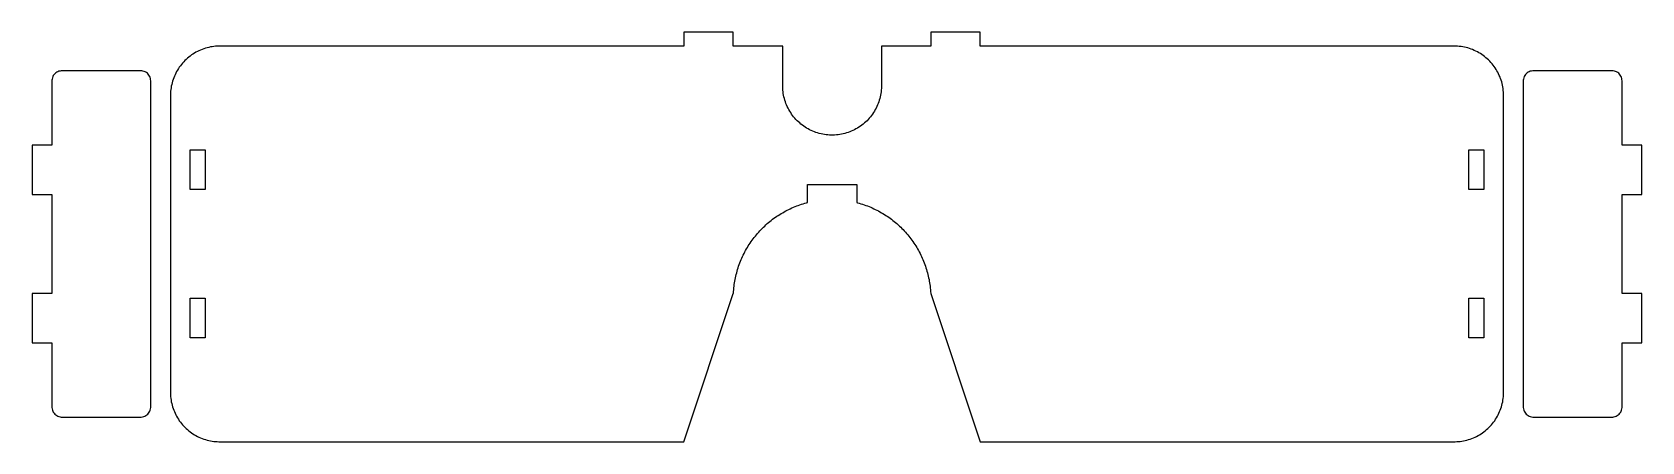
# Model space of a CAD drawing. Header units: metres. Extents: x -14 to 149, y 0 to 41.
import ezdxf

# ---------------------------------------------------------------- set-up
doc = ezdxf.new("R2010")
doc.units = ezdxf.units.M

msp = doc.modelspace()

# ---------------------------------------------------------------- linework, layer by layer
for p, q in [((57, 41.4), (52, 41.4)), ((52, 41.4), (52, 40)), ((57, 40), (57, 41.4)), ((82, 41.4), (77, 41.4)), ((77, 41.4), (77, 40)), ((82, 40), (82, 41.4)), ((2.28, 39.19), (2.13, 39.1)), ((2.42, 39.29), (2.28, 39.19)), ((2.58, 39.37), (2.42, 39.29)), ((2.73, 39.45), (2.58, 39.37)), ((2.89, 39.53), (2.73, 39.45)), ((3.05, 39.6), (2.89, 39.53)), ((3.21, 39.67), (3.05, 39.6)), ((3.37, 39.73), (3.21, 39.67)), ((3.54, 39.78), (3.37, 39.73)), ((3.71, 39.83), (3.54, 39.78)), ((3.88, 39.87), (3.71, 39.83)), ((4.05, 39.91), (3.88, 39.87)), ((4.22, 39.94), (4.05, 39.91)), ((4.39, 39.96), (4.22, 39.94)), ((4.56, 39.98), (4.39, 39.96)), ((4.74, 39.99), (4.56, 39.98)), ((4.91, 40), (4.74, 39.99)), ((52, 40), (4.91, 40)), ((62, 40), (57, 40)), ((62, 35.91), (62, 40)), ((77, 40), (72, 40)), ((72, 40), (72, 35.91)), ((130, 40), (82, 40)), ((130.17, 40), (130, 40)), ((130.35, 39.99), (130.17, 40)), ((130.52, 39.97), (130.35, 39.99)), ((130.7, 39.95), (130.52, 39.97)), ((130.87, 39.92), (130.7, 39.95)), ((131.04, 39.89), (130.87, 39.92)), ((131.21, 39.85), (131.04, 39.89)), ((131.38, 39.81), (131.21, 39.85)), ((131.54, 39.76), (131.38, 39.81)), ((131.71, 39.7), (131.54, 39.76)), ((131.87, 39.64), (131.71, 39.7)), ((132.03, 39.57), (131.87, 39.64)), ((132.19, 39.49), (132.03, 39.57)), ((132.35, 39.41), (132.19, 39.49)), ((132.5, 39.33), (132.35, 39.41)), ((132.65, 39.24), (132.5, 39.33)), ((132.8, 39.15), (132.65, 39.24)), ((132.94, 39.05), (132.8, 39.15)), ((-11.05, 37.5), (-11.17, 37.48)), ((-3, 37.5), (-11.05, 37.5)), ((-2.9, 37.49), (-3, 37.5)), ((-2.78, 37.47), (-2.9, 37.49)), ((0.71, 37.58), (0.63, 37.42)), ((0.81, 37.72), (0.71, 37.58)), ((0.9, 37.87), (0.81, 37.72)), ((1.01, 38.01), (0.9, 37.87)), ((1.11, 38.15), (1.01, 38.01)), ((1.23, 38.28), (1.11, 38.15)), ((1.34, 38.41), (1.23, 38.28)), ((1.46, 38.54), (1.34, 38.41)), ((1.59, 38.66), (1.46, 38.54)), ((1.72, 38.77), (1.59, 38.66)), ((1.85, 38.89), (1.72, 38.77)), ((1.99, 38.99), (1.85, 38.89)), ((2.13, 39.1), (1.99, 38.99)), ((133.08, 38.94), (132.94, 39.05)), ((133.21, 38.83), (133.08, 38.94)), ((133.35, 38.72), (133.21, 38.83)), ((133.47, 38.6), (133.35, 38.72)), ((133.6, 38.47), (133.47, 38.6)), ((133.72, 38.35), (133.6, 38.47)), ((133.83, 38.21), (133.72, 38.35)), ((133.94, 38.08), (133.83, 38.21)), ((134.04, 37.94), (133.94, 38.08)), ((134.15, 37.8), (134.04, 37.94)), ((134.24, 37.65), (134.15, 37.8)), ((134.33, 37.5), (134.24, 37.65)), ((134.41, 37.35), (134.33, 37.5)), ((137.95, 37.5), (137.83, 37.48)), ((146, 37.5), (137.95, 37.5)), ((146.1, 37.49), (146, 37.5)), ((146.22, 37.47), (146.1, 37.49)), ((-11.98, 36.67), (-12, 36.55)), ((-12, 36.55), (-12, 36.5)), ((-12, 36.5), (-12, 30)), ((-11.96, 36.79), (-11.98, 36.67)), ((-11.91, 36.91), (-11.96, 36.79)), ((-11.86, 37.02), (-11.91, 36.91)), ((-11.79, 37.12), (-11.86, 37.02)), ((-11.71, 37.21), (-11.79, 37.12)), ((-11.62, 37.29), (-11.71, 37.21)), ((-11.52, 37.36), (-11.62, 37.29)), ((-11.41, 37.41), (-11.52, 37.36)), ((-11.29, 37.46), (-11.41, 37.41)), ((-11.17, 37.48), (-11.29, 37.46)), ((-2.66, 37.44), (-2.78, 37.47)), ((-2.55, 37.39), (-2.66, 37.44)), ((-2.44, 37.33), (-2.55, 37.39)), ((-2.34, 37.25), (-2.44, 37.33)), ((-2.26, 37.17), (-2.34, 37.25)), ((-2.18, 37.07), (-2.26, 37.17)), ((-2.12, 36.97), (-2.18, 37.07)), ((-2.07, 36.86), (-2.12, 36.97)), ((-2.03, 36.74), (-2.07, 36.86)), ((-2.01, 36.62), (-2.03, 36.74)), ((-2, 36.5), (-2.01, 36.62)), ((-2, 3.5), (-2, 36.5)), ((0.09, 35.95), (0.06, 35.78)), ((0.13, 36.12), (0.09, 35.95)), ((0.17, 36.29), (0.13, 36.12)), ((0.22, 36.46), (0.17, 36.29)), ((0.27, 36.63), (0.22, 36.46)), ((0.33, 36.79), (0.27, 36.63)), ((0.4, 36.95), (0.33, 36.79)), ((0.47, 37.11), (0.4, 36.95)), ((0.54, 37.27), (0.47, 37.11)), ((0.63, 37.42), (0.54, 37.27)), ((62.01, 35.74), (62, 35.91)), ((72, 35.91), (71.99, 35.74)), ((134.49, 37.19), (134.41, 37.35)), ((134.57, 37.03), (134.49, 37.19)), ((134.64, 36.87), (134.57, 37.03)), ((134.7, 36.71), (134.64, 36.87)), ((134.75, 36.55), (134.7, 36.71)), ((134.81, 36.38), (134.75, 36.55)), ((134.85, 36.21), (134.81, 36.38)), ((134.89, 36.04), (134.85, 36.21)), ((134.92, 35.87), (134.89, 36.04)), ((134.95, 35.7), (134.92, 35.87)), ((137.01, 36.67), (137, 36.55)), ((137, 36.55), (137, 36.5)), ((137, 36.5), (137, 3.45)), ((137.04, 36.79), (137.01, 36.67)), ((137.09, 36.91), (137.04, 36.79)), ((137.14, 37.02), (137.09, 36.91)), ((137.21, 37.12), (137.14, 37.02)), ((137.29, 37.21), (137.21, 37.12)), ((137.38, 37.29), (137.29, 37.21)), ((137.49, 37.36), (137.38, 37.29)), ((137.59, 37.41), (137.49, 37.36)), ((137.71, 37.46), (137.59, 37.41)), ((137.83, 37.48), (137.71, 37.46)), ((146.34, 37.44), (146.22, 37.47)), ((146.45, 37.39), (146.34, 37.44)), ((146.56, 37.33), (146.45, 37.39)), ((146.66, 37.25), (146.56, 37.33)), ((146.74, 37.17), (146.66, 37.25)), ((146.82, 37.07), (146.74, 37.17)), ((146.88, 36.97), (146.82, 37.07)), ((146.93, 36.86), (146.88, 36.97)), ((146.97, 36.74), (146.93, 36.86)), ((146.99, 36.62), (146.97, 36.74)), ((147, 36.5), (146.99, 36.62)), ((147, 30), (147, 36.5)), ((0.01, 35.26), (0, 35.09)), ((0, 35.09), (0, 4.91)), ((0.02, 35.44), (0.01, 35.26)), ((0.04, 35.61), (0.02, 35.44)), ((0.06, 35.78), (0.04, 35.61)), ((62.02, 35.56), (62.01, 35.74)), ((62.04, 35.39), (62.02, 35.56)), ((62.06, 35.22), (62.04, 35.39)), ((62.09, 35.05), (62.06, 35.22)), ((62.13, 34.88), (62.09, 35.05)), ((62.17, 34.71), (62.13, 34.88)), ((62.22, 34.54), (62.17, 34.71)), ((62.27, 34.37), (62.22, 34.54)), ((62.33, 34.21), (62.27, 34.37)), ((71.73, 34.37), (71.67, 34.21)), ((71.78, 34.54), (71.73, 34.37)), ((71.83, 34.71), (71.78, 34.54)), ((71.87, 34.88), (71.83, 34.71)), ((71.91, 35.05), (71.87, 34.88)), ((71.94, 35.22), (71.91, 35.05)), ((71.96, 35.39), (71.94, 35.22)), ((71.98, 35.56), (71.96, 35.39)), ((71.99, 35.74), (71.98, 35.56)), ((134.97, 35.52), (134.95, 35.7)), ((134.99, 35.35), (134.97, 35.52)), ((135, 35.17), (134.99, 35.35)), ((135, 35.09), (135, 35.17)), ((135, 4.91), (135, 35.09)), ((62.4, 34.05), (62.33, 34.21)), ((62.47, 33.89), (62.4, 34.05)), ((62.55, 33.73), (62.47, 33.89)), ((62.63, 33.58), (62.55, 33.73)), ((62.71, 33.42), (62.63, 33.58)), ((62.81, 33.28), (62.71, 33.42)), ((62.9, 33.13), (62.81, 33.28)), ((63.01, 32.99), (62.9, 33.13)), ((63.11, 32.85), (63.01, 32.99)), ((63.23, 32.72), (63.11, 32.85)), ((63.34, 32.59), (63.23, 32.72)), ((70.77, 32.72), (70.66, 32.59)), ((70.89, 32.85), (70.77, 32.72)), ((70.99, 32.99), (70.89, 32.85)), ((71.1, 33.13), (70.99, 32.99)), ((71.19, 33.28), (71.1, 33.13)), ((71.29, 33.42), (71.19, 33.28)), ((71.37, 33.58), (71.29, 33.42)), ((71.45, 33.73), (71.37, 33.58)), ((71.53, 33.89), (71.45, 33.73)), ((71.6, 34.05), (71.53, 33.89)), ((71.67, 34.21), (71.6, 34.05)), ((63.46, 32.46), (63.34, 32.59)), ((63.59, 32.34), (63.46, 32.46)), ((63.72, 32.23), (63.59, 32.34)), ((63.85, 32.11), (63.72, 32.23)), ((63.99, 32.01), (63.85, 32.11)), ((64.13, 31.9), (63.99, 32.01)), ((64.28, 31.81), (64.13, 31.9)), ((64.42, 31.71), (64.28, 31.81)), ((64.58, 31.63), (64.42, 31.71)), ((64.73, 31.55), (64.58, 31.63)), ((64.89, 31.47), (64.73, 31.55)), ((65.05, 31.4), (64.89, 31.47)), ((65.21, 31.33), (65.05, 31.4)), ((65.37, 31.27), (65.21, 31.33)), ((65.54, 31.22), (65.37, 31.27)), ((65.71, 31.17), (65.54, 31.22)), ((65.88, 31.13), (65.71, 31.17)), ((66.05, 31.09), (65.88, 31.13)), ((66.22, 31.06), (66.05, 31.09)), ((66.39, 31.04), (66.22, 31.06)), ((66.56, 31.02), (66.39, 31.04)), ((66.74, 31.01), (66.56, 31.02)), ((66.91, 31), (66.74, 31.01)), ((67.09, 31), (66.91, 31)), ((67.26, 31.01), (67.09, 31)), ((67.44, 31.02), (67.26, 31.01)), ((67.61, 31.04), (67.44, 31.02)), ((67.78, 31.06), (67.61, 31.04)), ((67.95, 31.09), (67.78, 31.06)), ((68.12, 31.13), (67.95, 31.09)), ((68.29, 31.17), (68.12, 31.13)), ((68.46, 31.22), (68.29, 31.17)), ((68.63, 31.27), (68.46, 31.22)), ((68.79, 31.33), (68.63, 31.27)), ((68.95, 31.4), (68.79, 31.33)), ((69.11, 31.47), (68.95, 31.4)), ((69.27, 31.55), (69.11, 31.47)), ((69.42, 31.63), (69.27, 31.55)), ((69.58, 31.71), (69.42, 31.63)), ((69.72, 31.81), (69.58, 31.71)), ((69.87, 31.9), (69.72, 31.81)), ((70.01, 32.01), (69.87, 31.9)), ((70.15, 32.11), (70.01, 32.01)), ((70.28, 32.23), (70.15, 32.11)), ((70.41, 32.34), (70.28, 32.23)), ((70.54, 32.46), (70.41, 32.34)), ((70.66, 32.59), (70.54, 32.46)), ((-12, 30), (-14, 30)), ((-14, 30), (-14, 25)), ((2, 25.5), (2, 29.5)), ((2, 29.5), (3.5, 29.5)), ((3.5, 29.5), (3.5, 25.5)), ((131.5, 25.5), (131.5, 29.5)), ((131.5, 29.5), (133, 29.5)), ((133, 29.5), (133, 25.5)), ((149, 30), (147, 30)), ((149, 25), (149, 30)), ((-14, 25), (-12, 25)), ((-12, 25), (-12, 15)), ((3.5, 25.5), (2, 25.5)), ((64.5, 24.18), (64.5, 26)), ((64.5, 26), (69.5, 26)), ((69.5, 26), (69.5, 24.18)), ((133, 25.5), (131.5, 25.5)), ((147, 15), (147, 25)), ((147, 25), (149, 25)), ((61.41, 22.79), (61.55, 22.89)), ((61.55, 22.89), (61.7, 22.98)), ((61.7, 22.98), (61.85, 23.07)), ((61.85, 23.07), (62, 23.16)), ((62, 23.16), (62.15, 23.25)), ((62.15, 23.25), (62.31, 23.33)), ((62.31, 23.33), (62.46, 23.41)), ((62.46, 23.41), (62.62, 23.49)), ((62.62, 23.49), (62.77, 23.56)), ((62.77, 23.56), (62.93, 23.64)), ((62.93, 23.64), (63.09, 23.7)), ((63.09, 23.7), (63.25, 23.77)), ((63.25, 23.77), (63.42, 23.84)), ((63.42, 23.84), (63.58, 23.9)), ((63.58, 23.9), (63.74, 23.96)), ((63.74, 23.96), (63.91, 24.01)), ((63.91, 24.01), (64.08, 24.06)), ((64.08, 24.06), (64.24, 24.11)), ((64.24, 24.11), (64.41, 24.16)), ((64.41, 24.16), (64.5, 24.18)), ((69.5, 24.18), (69.59, 24.16)), ((69.59, 24.16), (69.76, 24.11)), ((69.76, 24.11), (69.92, 24.06)), ((69.92, 24.06), (70.09, 24.01)), ((70.09, 24.01), (70.26, 23.96)), ((70.26, 23.96), (70.42, 23.9)), ((70.42, 23.9), (70.58, 23.84)), ((70.58, 23.84), (70.75, 23.77)), ((70.75, 23.77), (70.91, 23.7)), ((70.91, 23.7), (71.07, 23.64)), ((71.07, 23.64), (71.23, 23.56)), ((71.23, 23.56), (71.38, 23.49)), ((71.38, 23.49), (71.54, 23.41)), ((71.54, 23.41), (71.69, 23.33)), ((71.69, 23.33), (71.85, 23.25)), ((71.85, 23.25), (72, 23.16)), ((72, 23.16), (72.15, 23.07)), ((72.15, 23.07), (72.3, 22.98)), ((72.3, 22.98), (72.45, 22.89)), ((72.45, 22.89), (72.59, 22.79)), ((59.45, 21.06), (59.57, 21.19)), ((59.57, 21.19), (59.69, 21.32)), ((59.69, 21.32), (59.81, 21.45)), ((59.81, 21.45), (59.93, 21.57)), ((59.93, 21.57), (60.05, 21.69)), ((60.05, 21.69), (60.18, 21.81)), ((60.18, 21.81), (60.31, 21.93)), ((60.31, 21.93), (60.44, 22.05)), ((60.44, 22.05), (60.57, 22.16)), ((60.57, 22.16), (60.71, 22.27)), ((60.71, 22.27), (60.84, 22.38)), ((60.84, 22.38), (60.98, 22.49)), ((60.98, 22.49), (61.12, 22.59)), ((61.12, 22.59), (61.26, 22.69)), ((61.26, 22.69), (61.41, 22.79)), ((72.59, 22.79), (72.74, 22.69)), ((72.74, 22.69), (72.88, 22.59)), ((72.88, 22.59), (73.02, 22.49)), ((73.02, 22.49), (73.16, 22.38)), ((73.16, 22.38), (73.29, 22.27)), ((73.29, 22.27), (73.43, 22.16)), ((73.43, 22.16), (73.56, 22.05)), ((73.56, 22.05), (73.69, 21.93)), ((73.69, 21.93), (73.82, 21.81)), ((73.82, 21.81), (73.95, 21.69)), ((73.95, 21.69), (74.07, 21.57)), ((74.07, 21.57), (74.19, 21.45)), ((74.19, 21.45), (74.31, 21.32)), ((74.31, 21.32), (74.43, 21.19)), ((74.43, 21.19), (74.55, 21.06)), ((58.34, 19.5), (58.43, 19.65)), ((58.43, 19.65), (58.52, 19.8)), ((58.52, 19.8), (58.61, 19.95)), ((58.61, 19.95), (58.71, 20.09)), ((58.71, 20.09), (58.81, 20.24)), ((58.81, 20.24), (58.91, 20.38)), ((58.91, 20.38), (59.01, 20.52)), ((59.01, 20.52), (59.12, 20.66)), ((59.12, 20.66), (59.23, 20.79)), ((59.23, 20.79), (59.34, 20.93)), ((59.34, 20.93), (59.45, 21.06)), ((74.55, 21.06), (74.66, 20.93)), ((74.66, 20.93), (74.77, 20.79)), ((74.77, 20.79), (74.88, 20.66)), ((74.88, 20.66), (74.99, 20.52)), ((74.99, 20.52), (75.09, 20.38)), ((75.09, 20.38), (75.19, 20.24)), ((75.19, 20.24), (75.29, 20.09)), ((75.29, 20.09), (75.39, 19.95)), ((75.39, 19.95), (75.48, 19.8)), ((75.48, 19.8), (75.57, 19.65)), ((75.57, 19.65), (75.66, 19.5)), ((57.6, 17.92), (57.66, 18.08)), ((57.66, 18.08), (57.73, 18.25)), ((57.73, 18.25), (57.79, 18.41)), ((57.79, 18.41), (57.86, 18.57)), ((57.86, 18.57), (57.94, 18.73)), ((57.94, 18.73), (58.01, 18.88)), ((58.01, 18.88), (58.09, 19.04)), ((58.09, 19.04), (58.17, 19.19)), ((58.17, 19.19), (58.25, 19.35)), ((58.25, 19.35), (58.34, 19.5)), ((75.66, 19.5), (75.75, 19.35)), ((75.75, 19.35), (75.83, 19.19)), ((75.83, 19.19), (75.91, 19.04)), ((75.91, 19.04), (75.99, 18.88)), ((75.99, 18.88), (76.06, 18.73)), ((76.06, 18.73), (76.14, 18.57)), ((76.14, 18.57), (76.2, 18.41)), ((76.2, 18.41), (76.27, 18.25)), ((76.27, 18.25), (76.34, 18.08)), ((76.34, 18.08), (76.4, 17.92)), ((57.15, 16.24), (57.18, 16.41)), ((57.18, 16.41), (57.22, 16.58)), ((57.22, 16.58), (57.26, 16.75)), ((57.26, 16.75), (57.3, 16.92)), ((57.3, 16.92), (57.34, 17.09)), ((57.34, 17.09), (57.39, 17.26)), ((57.39, 17.26), (57.44, 17.42)), ((57.44, 17.42), (57.49, 17.59)), ((57.49, 17.59), (57.54, 17.76)), ((57.54, 17.76), (57.6, 17.92)), ((76.4, 17.92), (76.46, 17.76)), ((76.46, 17.76), (76.51, 17.59)), ((76.51, 17.59), (76.56, 17.42)), ((76.56, 17.42), (76.61, 17.26)), ((76.61, 17.26), (76.66, 17.09)), ((76.66, 17.09), (76.7, 16.92)), ((76.7, 16.92), (76.74, 16.75)), ((76.74, 16.75), (76.78, 16.58)), ((76.78, 16.58), (76.82, 16.41)), ((76.82, 16.41), (76.85, 16.24)), ((-12, 15), (-14, 15)), ((-14, 15), (-14, 10)), ((52, 0), (57, 15)), ((57, 15), (57.01, 15)), ((57.01, 15), (57.02, 15.2)), ((57.02, 15.2), (57.04, 15.37)), ((57.04, 15.37), (57.05, 15.55)), ((57.05, 15.55), (57.07, 15.72)), ((57.07, 15.72), (57.1, 15.89)), ((57.1, 15.89), (57.12, 16.06)), ((57.12, 16.06), (57.15, 16.24)), ((76.85, 16.24), (76.88, 16.06)), ((76.88, 16.06), (76.9, 15.89)), ((76.9, 15.89), (76.93, 15.72)), ((76.93, 15.72), (76.95, 15.55)), ((76.95, 15.55), (76.96, 15.37)), ((76.96, 15.37), (76.98, 15.2)), ((76.98, 15.2), (76.99, 15)), ((76.99, 15), (77, 15)), ((77, 15), (82, 0)), ((149, 15), (147, 15)), ((149, 10), (149, 15)), ((2, 10.5), (2, 14.5)), ((2, 14.5), (3.5, 14.5)), ((3.5, 14.5), (3.5, 10.5)), ((131.5, 10.5), (131.5, 14.5)), ((131.5, 14.5), (133, 14.5)), ((133, 14.5), (133, 10.5)), ((-14, 10), (-12, 10)), ((-12, 10), (-12, 3.45)), ((3.5, 10.5), (2, 10.5)), ((133, 10.5), (131.5, 10.5)), ((147, 3.5), (147, 10)), ((147, 10), (149, 10)), ((0, 4.91), (0.01, 4.74)), ((134.99, 4.74), (135, 4.91)), ((-12, 3.45), (-11.98, 3.33)), ((-11.98, 3.33), (-11.96, 3.21)), ((-2.04, 3.21), (-2.02, 3.33)), ((-2.02, 3.33), (-2, 3.45)), ((-2, 3.45), (-2, 3.5)), ((0.01, 4.74), (0.02, 4.56)), ((0.02, 4.56), (0.04, 4.39)), ((0.04, 4.39), (0.06, 4.22)), ((0.06, 4.22), (0.09, 4.05)), ((0.09, 4.05), (0.13, 3.88)), ((0.13, 3.88), (0.17, 3.71)), ((0.17, 3.71), (0.22, 3.54)), ((0.22, 3.54), (0.27, 3.37)), ((0.27, 3.37), (0.33, 3.21)), ((134.67, 3.21), (134.73, 3.37)), ((134.73, 3.37), (134.78, 3.54)), ((134.78, 3.54), (134.83, 3.71)), ((134.83, 3.71), (134.87, 3.88)), ((134.87, 3.88), (134.91, 4.05)), ((134.91, 4.05), (134.94, 4.22)), ((134.94, 4.22), (134.96, 4.39)), ((134.96, 4.39), (134.98, 4.56)), ((134.98, 4.56), (134.99, 4.74)), ((137, 3.45), (137.01, 3.33)), ((137.01, 3.33), (137.04, 3.21)), ((146.96, 3.21), (146.99, 3.33)), ((146.99, 3.33), (147, 3.45)), ((147, 3.45), (147, 3.5)), ((-11.96, 3.21), (-11.91, 3.09)), ((-11.91, 3.09), (-11.86, 2.98)), ((-11.86, 2.98), (-11.79, 2.88)), ((-11.79, 2.88), (-11.71, 2.79)), ((-11.71, 2.79), (-11.62, 2.71)), ((-11.62, 2.71), (-11.52, 2.64)), ((-11.52, 2.64), (-11.41, 2.59)), ((-11.41, 2.59), (-11.29, 2.54)), ((-11.29, 2.54), (-11.17, 2.52)), ((-11.17, 2.52), (-11.05, 2.5)), ((-11.05, 2.5), (-11, 2.5)), ((-11, 2.5), (-2.95, 2.5)), ((-2.95, 2.5), (-2.83, 2.52)), ((-2.83, 2.52), (-2.71, 2.54)), ((-2.71, 2.54), (-2.59, 2.59)), ((-2.59, 2.59), (-2.48, 2.64)), ((-2.48, 2.64), (-2.38, 2.71)), ((-2.38, 2.71), (-2.29, 2.79)), ((-2.29, 2.79), (-2.21, 2.88)), ((-2.21, 2.88), (-2.14, 2.98)), ((-2.14, 2.98), (-2.09, 3.09)), ((-2.09, 3.09), (-2.04, 3.21)), ((0.33, 3.21), (0.4, 3.05)), ((0.4, 3.05), (0.47, 2.89)), ((0.47, 2.89), (0.54, 2.73)), ((0.54, 2.73), (0.63, 2.58)), ((0.63, 2.58), (0.71, 2.42)), ((0.71, 2.42), (0.81, 2.28)), ((0.81, 2.28), (0.9, 2.13)), ((0.9, 2.13), (1.01, 1.99)), ((1.01, 1.99), (1.11, 1.85)), ((1.11, 1.85), (1.23, 1.72)), ((1.23, 1.72), (1.34, 1.59)), ((133.66, 1.59), (133.77, 1.72)), ((133.77, 1.72), (133.89, 1.85)), ((133.89, 1.85), (133.99, 1.99)), ((133.99, 1.99), (134.1, 2.13)), ((134.1, 2.13), (134.19, 2.28)), ((134.19, 2.28), (134.29, 2.42)), ((134.29, 2.42), (134.37, 2.58)), ((134.37, 2.58), (134.46, 2.73)), ((134.46, 2.73), (134.53, 2.89)), ((134.53, 2.89), (134.6, 3.05)), ((134.6, 3.05), (134.67, 3.21)), ((137.04, 3.21), (137.09, 3.09)), ((137.09, 3.09), (137.14, 2.98)), ((137.14, 2.98), (137.21, 2.88)), ((137.21, 2.88), (137.29, 2.79)), ((137.29, 2.79), (137.38, 2.71)), ((137.38, 2.71), (137.49, 2.64)), ((137.49, 2.64), (137.59, 2.59)), ((137.59, 2.59), (137.71, 2.54)), ((137.71, 2.54), (137.83, 2.52)), ((137.83, 2.52), (137.95, 2.5)), ((137.95, 2.5), (138, 2.5)), ((138, 2.5), (146.05, 2.5)), ((146.05, 2.5), (146.17, 2.52)), ((146.17, 2.52), (146.29, 2.54)), ((146.29, 2.54), (146.41, 2.59)), ((146.41, 2.59), (146.51, 2.64)), ((146.51, 2.64), (146.62, 2.71)), ((146.62, 2.71), (146.71, 2.79)), ((146.71, 2.79), (146.79, 2.88)), ((146.79, 2.88), (146.86, 2.98)), ((146.86, 2.98), (146.91, 3.09)), ((146.91, 3.09), (146.96, 3.21)), ((1.34, 1.59), (1.46, 1.46)), ((1.46, 1.46), (1.59, 1.34)), ((1.59, 1.34), (1.72, 1.23)), ((1.72, 1.23), (1.85, 1.11)), ((1.85, 1.11), (1.99, 1.01)), ((1.99, 1.01), (2.13, 0.9)), ((2.13, 0.9), (2.28, 0.81)), ((2.28, 0.81), (2.42, 0.71)), ((2.42, 0.71), (2.58, 0.63)), ((2.58, 0.63), (2.73, 0.54)), ((2.73, 0.54), (2.89, 0.47)), ((2.89, 0.47), (3.05, 0.4)), ((3.05, 0.4), (3.21, 0.33)), ((3.21, 0.33), (3.37, 0.27)), ((3.37, 0.27), (3.54, 0.22)), ((3.54, 0.22), (3.71, 0.17)), ((3.71, 0.17), (3.88, 0.13)), ((3.88, 0.13), (4.05, 0.09)), ((4.05, 0.09), (4.22, 0.06)), ((4.22, 0.06), (4.39, 0.04)), ((4.39, 0.04), (4.56, 0.02)), ((4.56, 0.02), (4.74, 0.01)), ((4.74, 0.01), (4.91, 0)), ((4.91, 0), (52, 0)), ((82, 0), (130.09, 0)), ((130.09, 0), (130.26, 0.01)), ((130.26, 0.01), (130.44, 0.02)), ((130.44, 0.02), (130.61, 0.04)), ((130.61, 0.04), (130.78, 0.06)), ((130.78, 0.06), (130.95, 0.09)), ((130.95, 0.09), (131.12, 0.13)), ((131.12, 0.13), (131.29, 0.17)), ((131.29, 0.17), (131.46, 0.22)), ((131.46, 0.22), (131.63, 0.27)), ((131.63, 0.27), (131.79, 0.33)), ((131.79, 0.33), (131.95, 0.4)), ((131.95, 0.4), (132.11, 0.47)), ((132.11, 0.47), (132.27, 0.54)), ((132.27, 0.54), (132.42, 0.63)), ((132.42, 0.63), (132.57, 0.71)), ((132.57, 0.71), (132.72, 0.81)), ((132.72, 0.81), (132.87, 0.9)), ((132.87, 0.9), (133.01, 1.01)), ((133.01, 1.01), (133.15, 1.11)), ((133.15, 1.11), (133.28, 1.23)), ((133.28, 1.23), (133.41, 1.34)), ((133.41, 1.34), (133.54, 1.46)), ((133.54, 1.46), (133.66, 1.59))]:
    msp.add_line(p, q)

doc.saveas('drawing.dxf')
